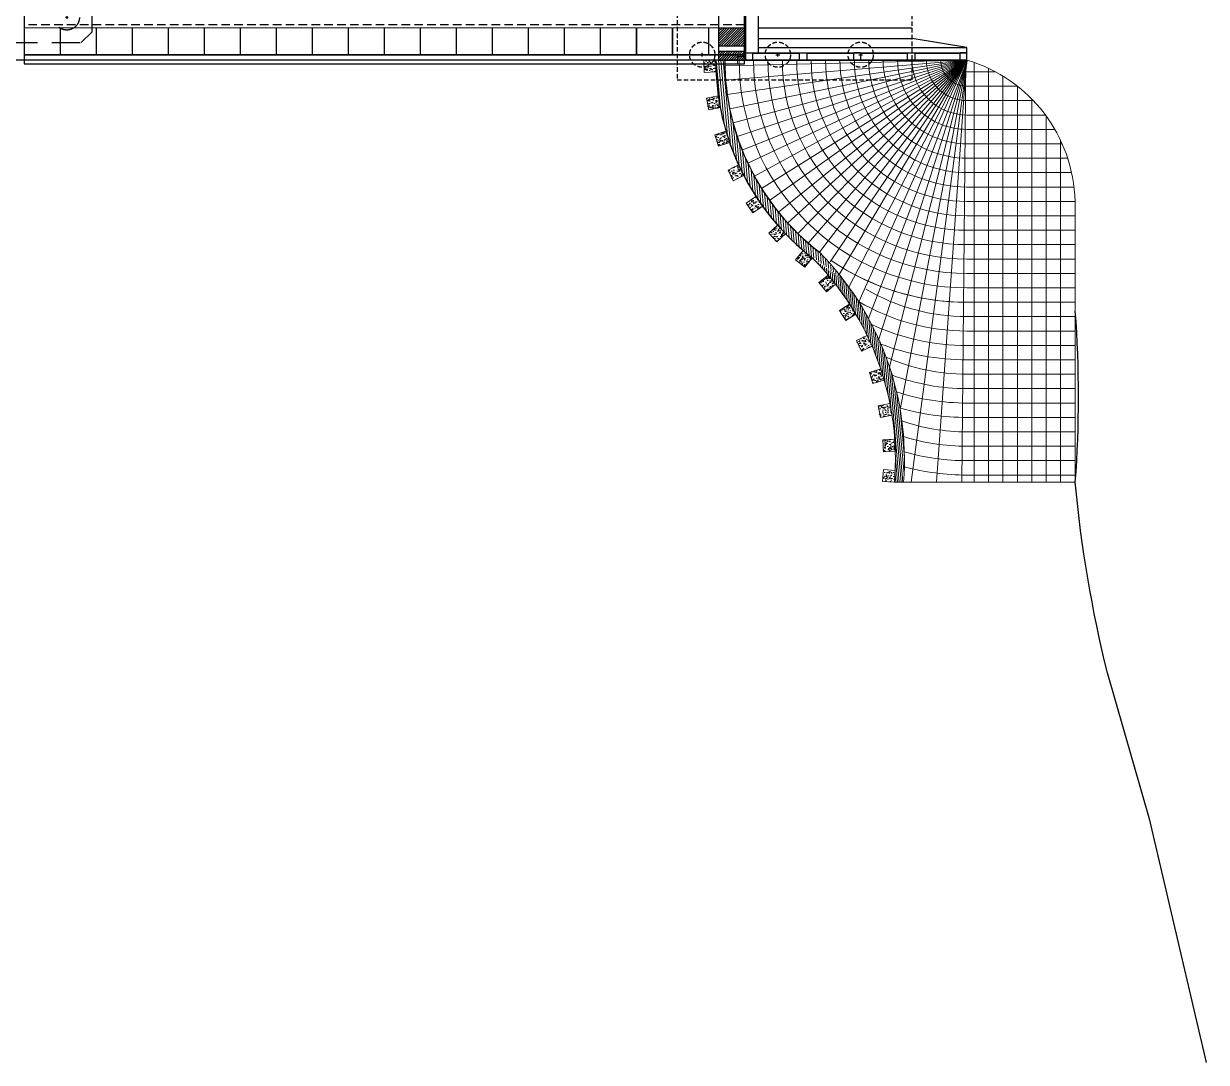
# Model space of a CAD drawing. Header units: millimetres. Extents: x 645430 to 1329725, y -477752 to 44877.
# Drawn here: x 1124346 to 1157183, y -74733 to -45884 of the extents above; entities that cross this region are included whole.
import ezdxf

# ---------------------------------------------------------------- set-up
doc = ezdxf.new("R2010")
doc.units = ezdxf.units.MM
doc.header["$LTSCALE"] = 250
for name, pattern in [('ACAD_ISO03W100', [30, 12, -18]), ('DASHED', [19.049999999999997, 12.7, -6.35]), ('DASHED2', [0.375, 0.25, -0.125]), ('HIDDEN', [9.524999999999999, 6.35, -3.175])]:
    doc.linetypes.add(name, pattern=pattern)
for name, color, linetype in [('Abutment W Line', 200, 'Continuous'), ('Center Line', 34, 'Continuous'), ('Deck Slab', 11, 'Continuous'), ('Extra Line', 145, 'Continuous'), ('Girder Line', 7, 'Continuous'), ('Hatching', 35, 'Continuous'), ('Pile', 11, 'Continuous'), ('Ralling', 6, 'Continuous')]:
    doc.layers.add(name, color=color, linetype=linetype)
for name, color, linetype, lineweight in [('Box', 30, 'Continuous', 13), ('Pucca Road', 1, 'Continuous', 30), ('Railing', 6, 'Continuous', 13), ('RL', 7, 'Continuous', 18), ('Text_Title', 1, 'Continuous', 20)]:
    doc.layers.add(name, color=color, linetype=linetype, lineweight=lineweight)
pattern_1 = [(45, (1166579.839962274, -47947.56987610646), (-33.6757280470169, 33.6757280470169), [])]

# ---------------------------------------------------------------- blocks, each defined once
blk = doc.blocks.new('GJGJH')
at = {"layer": 'Center Line'}
for p, q in [((-4837.500000002328, 2050.000000008265), (-4762.500000002328, 2050.000000008265)), ((-4800.000000002328, 2087.500000008265), (-4800.000000002328, 2012.500000008265)), ((-2437.5, 2050.000000008265), (-2362.5, 2050.000000008265)), ((-2400, 2087.500000008265), (-2400, 2012.500000008265)), ((-37.5, 2050.000000008265), (37.5, 2050.000000008265)), ((0, 2087.500000008265), (0, 2012.500000008265)), ((2362.5, 2050.000000008265), (2437.5, 2050.000000008265)), ((2400, 2087.500000008265), (2400, 2012.500000008265)), ((-3562.5, 850.000000003376), (-3637.5, 850.000000003376)), ((-3600, 887.500000003376), (-3600, 812.500000003376)), ((1237.5, 887.500000003376), (1162.5, 887.500000003376)), ((1200, 925.000000003376), (1200, 850.000000003376)), ((-4800.000000002328, -387.5), (-4800.000000002328, -312.5)), ((-4800.000000005122, -312.5), (-4800.000000005122, -387.5)), ((-2400, -387.5), (-2400, -312.5)), ((0, -387.5), (0, -312.5)), ((2400, -387.5), (2400, -312.5)), ((-4837.500000002328, -350), (-4762.500000002328, -350)), ((-4837.500000005122, -350), (-4762.500000005122, -350)), ((-2437.5, -350), (-2362.5, -350)), ((-37.5, -350), (37.5, -350)), ((2362.5, -350), (2437.5, -350))]:
    blk.add_line(p, q, dxfattribs=at)
at = {"layer": 'Hatching', "linetype": 'HIDDEN', "ltscale": 0.5}
for centre in [(-4800.000000002328, 2050.000000008265), (-2400, 2050.000000008265), (0, 2050.000000008265), (2400, 2050.000000008265), (-4800.000000002328, -350), (-2400, -350), (0, -350), (2400, -350)]:
    blk.add_circle(centre, 350, dxfattribs=at)
at = {"layer": 'Pile', "linetype": 'HIDDEN', "ltscale": 0.5}
for p, q in [((-5500.000000004657, 2450.000000003609), (-5200.000000005122, 2750.000000003609)), ((2800.000000005355, 2750.000000003609), (-5200.000000005122, 2750.000000003609)), ((3100.000000004889, 2450.000000003609), (2800.000000005355, 2750.000000003609)), ((-5500.000000000233, -749.9999999963911), (-5500.000000004657, 2450.000000003609)), ((3100.000000000233, -749.9999999963911), (3100.000000004889, 2450.000000003609)), ((-5199.999999999767, -1049.999999996391), (-5500.000000000233, -749.9999999963911)), ((2799.999999999767, -1049.999999996391), (3100.000000000233, -749.9999999963911)), ((2799.999999999767, -1049.999999996391), (-5199.999999999767, -1049.999999996391))]:
    blk.add_line(p, q, dxfattribs=at)
at = {"layer": 'Pile', "linetype": 'HIDDEN', "ltscale": 7}
for centre in [(-3599.999999999767, 850.000000003376), (1200.000000000233, 887.500000003376)]:
    blk.add_circle(centre, 500, dxfattribs=at)
blk = doc.blocks.new('gfffe')
at = {"true_color": 0xed1f24}
h = blk.add_hatch(dxfattribs=at)
h.set_pattern_fill('AR-CONC', color=240, angle=-3.81666561775622e-14)
h.set_pattern_definition([(49.9999999999999, (5949314.327706725, 76386.57703159499), (182.184668996004, -15.93908553890321), [19.05, -209.55]), (355, (5949314.327706725, 76386.57703159499), (-35.24342142496921, 191.0568452390352), [15.24, -167.64058417]), (100.4514446999999, (5949329.509713725, 76385.24877809499), (146.9412470903534, 175.117751912195), [16.19000879999999, -178.0902445999999]), (46.18419999999996, (5949314.327706725, 76437.37703159498), (271.0790408921299, -42.04232793272732), [28.575, -314.325]), (96.63555760999989, (5949336.917606725, 76433.87353159499), (237.4041340515032, 247.4261245977214), [24.28502314, -267.13560816]), (351.1841511699999, (5949314.327706725, 76437.37703159498), (237.4041340649772, 247.4261245855325), [22.85996707, -251.45973192]), (20.99999999999993, (5949339.727706725, 76424.67703159498), (151.6143912691324, -102.2651981870877), [19.05, -209.55]), (325.9999999999999, (5949339.727706725, 76424.67703159498), (61.80202834764719, 184.1879661223192), [15.24, -167.64]), (71.45144499999995, (5949352.362239325, 76416.15493169498), (213.4164192787162, 81.9227688859051), [16.1900088, -178.0899376]), (37.49999999999998, (5949314.327706725, 76386.57703159499), (3.088603250591873, 84.5550388731531), [0, -165.608, 0, -170.18, 0, -168.275]), (7.499999999999957, (5949314.327706725, 76386.57703159499), (66.81966251030582, 100.1805748181195), [0, -97.02799999999998, 0, -161.798, 0, -64.13499999999999]), (327.5, (5949257.685706725, 76386.57703159499), (135.5905951668714, -5.728743992673534), [0, -63.49999999999999, 0, -198.12, 0, -262.8899999999999]), (317.4999999999999, (5949232.285706725, 76386.57703159499), (148.129181386018, 25.42649103333293), [0, -82.55, 0, -131.572, 0, -186.69])])
h.paths.add_polyline_path([(5963085.189231027, 76843.61030348999), (5962756.360412356, 76832.52273693965), (5962767.447978905, 76503.69391826894), (5963096.276797577, 76514.78148481926)])
at = {"ltscale": 10}
blk.add_lwpolyline([(5962756.360412356, 76832.52273693965), (5963085.189231027, 76843.61030348999), (5963096.276797577, 76514.78148481926), (5962767.447978905, 76503.69391826894)], close=True, dxfattribs=at)
blk = doc.blocks.new('*U369')
at = {"ltscale": 10}
blk.add_line((-4.117846443554886e-13, 6724.953588939915), (0.9146898273124477, 6.220545763420842e-05), dxfattribs=at)
blk = doc.blocks.new('*U370')
at = {"layer": 'RL', "color": 0, "linetype": 'ByBlock', "lineweight": -2, "transparency": 16777216}
for p, rotation in [((42882.84352222556, 412976.4823260635), 217.4949947871964), ((42278.54809658459, 412452.9712593957), 224.3108495991613), ((42572.90896238895, 412723.7152484311), 220.9029221931788), ((42000.80201279961, 412165.2079193782), 227.7187770051437), ((41740.65303628481, 411861.4429824052), 231.1267044111263), ((41499.02125529164, 411542.7507965424), 234.5346318171089), ((41276.76126692773, 411210.2585041681), 237.9425592230915), ((41074.65915463959, 410865.1420555241), 241.3504866290739), ((40893.42970801285, 410508.6220496461), 244.7584140350564), ((40733.7138947226, 410141.9594173791), 248.166341441039), ((40596.07659357545, 409766.4509617502), 251.5742688470214), ((40481.00459666047, 409383.4247714682), 254.9821962530039), ((40388.90488767545, 408994.235523774), 258.3901236589862), ((40320.10320251732, 408600.2596932522), 261.7980510649686), ((40274.84287722778, 408202.8906835514), 265.2059784709512), ((40253.2839873686, 407803.5338992295), 268.6139058769336)]:
    blk.add_blockref('*U369', p, dxfattribs=dict(at, rotation=rotation))

msp = doc.modelspace()

# ---------------------------------------------------------------- hatches: boundary and pattern name
at = {"layer": 'Hatching', "linetype": 'Continuous', "ltscale": 3}
h = msp.add_hatch(dxfattribs=at)
h.set_pattern_fill('ANSI31', color=256, scale=14.99989648090687, style=2)
h.set_pattern_definition(pattern_1)
h.paths.add_polyline_path([(1144386.251496226, -46496.84978619777), (1143636.256672174, -46496.84978619777), (1143636.256672174, -45996.85323683359), (1144386.251496226, -45996.85323683359)])
at = {"layer": 'Hatching', "lineweight": 18, "true_color": 0x58ba48}
h = msp.add_hatch(dxfattribs=at)
h.set_pattern_fill('ANSI31', color=85, scale=19.9998619745425, angle=50)
h.set_pattern_definition([(94.99999999999984, (-4835117.621682748, -116100.0633503832), (-63.25792676559887, -5.534351470143018), [])])
edge = h.paths.add_edge_path()
edge.add_line((1143584.622957975, -47467.28918553703), (1143838.616565711, -47502.8632320351))
edge.add_arc((1150536.209053427, -46896.84702574462), 6724.953588968878, 180.8982420964007, 185.1701974412241, ccw=False)
edge.add_arc((1143648.927552506, -46863.30834459513), 214.3131938481383, 247.46680845520228, 319.5779811116897, ccw=False)
edge.add_line((1143566.798756152, -47061.26037380099), (1143584.622957973, -47467.28918553748))
edge = h.paths.add_edge_path()
edge.add_arc((1143648.927552506, -46863.30834459513), 214.3131938477642, 247.4668084552023, 319.5779811116897)
edge.add_line((1143812.081867576, -47002.27170139365), (1143811.25546446, -46896.84702568853))
edge.add_line((1143811.25546445, -46896.84702568874), (1143561.257189827, -46896.84702568874))
edge.add_line((1143561.25718984, -46896.84702568874), (1143566.79875616, -47061.26037380119))
edge = h.paths.add_edge_path()
edge.add_line((1147070.758719027, -52955.74797925539), (1146428.261540934, -52221.29704501023))
edge.add_line((1146428.261540934, -52221.29704500921), (1146132.848251919, -51979.70197398458))
edge.add_arc((1150536.209053501, -46896.84702563286), 6724.95358905291, 185.1701974420994, 229.0970780826588, ccw=False)
edge.add_line((1143838.616565704, -47502.86323203333), (1143584.622957968, -47467.28918553711))
edge.add_arc((1150582.646991342, -46873.19702928327), 7023.196271047138, 184.8524485547342, 229.1253832210179)
edge.add_line((1145986.625980154, -52183.74094929732), (1147070.758719027, -52955.74797925479))
at = {"layer": 'Hatching', "linetype": 'Continuous', "ltscale": 3}
h = msp.add_hatch(dxfattribs=at)
h.set_pattern_fill('ANSI31', color=256, scale=14.99989648090687, style=2)
h.set_pattern_definition(pattern_1)
h.paths.add_polyline_path([(1144386.251496226, -46896.84702568874), (1143636.256672174, -46896.84702568874), (1143636.256672174, -46646.84875100665), (1144386.251496226, -46646.84875100665)])
at = {"layer": 'Hatching', "lineweight": 18, "true_color": 0x58ba48}
h = msp.add_hatch(dxfattribs=at)
h.set_pattern_fill('ANSI31', color=85, scale=399.9972394908499, angle=50)
h.set_pattern_definition([(95, (-112200863.2137742, -9505191.40043561), (-49.80939115401487, -4.35775706310474), [])])
edge = h.paths.add_edge_path()
edge.add_arc((1150536.209053397, -46896.84702571481), 6974.951863604829, 232.2009694221168, 240.1824691877099)
edge.add_arc((1140610.024555862, -57985.26907443441), 8189.94842294623, -4.457342480483021, 37.95229639661392, ccw=False)
edge.add_line((1148775.202245072, -58621.76610826515), (1148524.27771494, -58621.76610826515))
edge.add_arc((1140610.024555862, -57985.26907445304), 7939.806769696687, 355.4019324498224, 397.7408294190665)
edge.add_line((1146888.724923939, -53125.38705654442), (1146891.612423549, -53125.05661689176))
edge.add_line((1146891.612423554, -53125.05661689118), (1146683.71463656, -52870.05006375244))
edge.add_line((1146683.714636549, -52870.0500637535), (1146681.989167424, -52869.43314121062))
edge.add_arc((1140610.024555892, -57985.26907435246), 7939.806769603044, 40.11527325812077, 44.62125642735329)

# ---------------------------------------------------------------- linework, layer by layer
at = {"ltscale": 5, "elevation": 3468}
msp.add_lwpolyline([(1144361.251668964, -46896.84702848535), (1074301.251668964, -46896.84702848535)], dxfattribs=at)
at = {"ltscale": 10}
for radius, end in [(6974.951863621696, 232.2009694744125), (6724.953588939915, 232.5050052128036)]:
    msp.add_arc((1150536.209053397, -46896.84702568874, 3468), radius, 180, end, dxfattribs=at)
at = {"lineweight": 0}
for radius, start in [(7939.80676969121, 355.4019324001341), (8189.948422950188, 355.5426575323176)]:
    msp.add_arc((1140610.024555862, -57985.26907445304, 3468), radius, start, 44.80797617291599, dxfattribs=at)
at = {"layer": 'Abutment W Line', "ltscale": 5}
for p, q in [((1143636.256672174, -39971.89481700398, 3468), (1143636.256672174, -46896.84702568874, 3468)), ((1144386.251496226, -39971.89481700398, 3468), (1144386.251496226, -46896.84702568874, 3468)), ((1144736.249080777, -39971.89481700398, 3468), (1144736.249080777, -46696.85104913078, 3468)), ((1143636.256672174, -45996.85323683545, 3468), (1144386.251496226, -45996.85323683545, 3468)), ((1144736.249080777, -45996.85323683545, 3468), (1149011.219577834, -45996.85323683545, 3468)), ((1144736.249080777, -46296.85116645321, 3468), (1149011.219577834, -46296.85116645321, 3468)), ((1143636.256672174, -46496.84978619963, 3468), (1144386.251496226, -46496.84978619963, 3468)), ((1144736.249080777, -46546.8494411353, 3468), (1150536.209053397, -46546.8494411353, 3468)), ((1144736.249080777, -46546.8494411353, 3468), (1150536.209053397, -46546.8494411353, 3468)), ((1150536.209053397, -46896.84702568874, 3468), (1150536.209053397, -46546.8494411353, 3468)), ((1150536.209053397, -46896.84702568874, 3468), (1150536.209053397, -46546.8494411353, 3468)), ((1143636.256672174, -46646.84875100851, 3468), (1144386.251496226, -46646.84875100851, 3468)), ((1143636.256672174, -46896.84702568874, 3468), (1144386.251496226, -46896.84702568874, 3468)), ((1143636.256672174, -46896.84702568874, 3468), (1144386.251496226, -46896.84702568874, 3468)), ((1143636.256672174, -46896.84702568874, 3468), (1144386.251496226, -46896.84702568874, 3468))]:
    msp.add_line(p, q, dxfattribs=at)
at = {"layer": 'Abutment W Line', "linetype": 'ACAD_ISO03W100'}
msp.add_line((1143786.25563699, -39971.89481700398, 3468), (1143786.25563699, -46896.84702568874, 3468), dxfattribs=at)
at = {"layer": 'Abutment W Line'}
msp.add_line((1150536.209053397, -46546.8494411353, 3468), (1149011.219577834, -46296.85116645321, 3468), dxfattribs=at)
at = {"layer": 'Box', "linetype": 'Continuous', "lineweight": 20, "ltscale": 5}
for p, q in [((1124398.647683814, -46996.84633556195, 3468), (1125448.640437484, -46996.84633556195, 3468)), ((1125725.880277425, -46996.84633556195, 3468), (1142569.264035836, -46996.84633556195, 3468)), ((1144361.251668751, -46996.84633556195, 3468), (1144361.251668751, -46996.84633556195, 3468))]:
    msp.add_line(p, q, dxfattribs=at)
at = {"layer": 'Box', "linetype": 'Continuous', "lineweight": 20, "ltscale": 5, "elevation": 3468}
for points in [[(1125356.382827446, -46741.84809538722), (1124366.389659703, -46741.84809538722), (1124366.389659703, -46001.85320232809), (1125356.382827446, -46001.85320232809)], [(1126356.375926182, -46741.84809538722), (1125366.382758439, -46741.84809538722), (1125366.382758439, -46001.85320232809), (1126356.375926182, -46001.85320232809)], [(1127356.369024903, -46741.84809538722), (1126366.375857159, -46741.84809538722), (1126366.375857159, -46001.85320232809), (1127356.369024903, -46001.85320232809)], [(1128356.362123623, -46741.84809538722), (1127366.368955895, -46741.84809538722), (1127366.368955895, -46001.85320232809), (1128356.362123623, -46001.85320232809)], [(1129356.355222359, -46741.84809538722), (1128366.362054616, -46741.84809538722), (1128366.362054616, -46001.85320232809), (1129356.355222359, -46001.85320232809)], [(1130356.34832108, -46741.84809538722), (1129366.355153337, -46741.84809538722), (1129366.355153337, -46001.85320232809), (1130356.34832108, -46001.85320232809)], [(1131356.341419816, -46741.84809538722), (1130366.348252073, -46741.84809538722), (1130366.348252073, -46001.85320232809), (1131356.341419816, -46001.85320232809)], [(1132356.334518537, -46741.84809538722), (1131366.341350794, -46741.84809538722), (1131366.341350794, -46001.85320232809), (1132356.334518537, -46001.85320232809)], [(1133356.327617258, -46741.84809538722), (1132366.33444953, -46741.84809538722), (1132366.33444953, -46001.85320232809), (1133356.327617258, -46001.85320232809)], [(1133356.327617258, -46741.84809538722), (1133366.327548251, -46741.84809538722), (1133366.327548251, -46001.85320232809), (1133356.327617258, -46001.85320232809)], [(1134356.320715994, -46741.84809538722), (1133366.327548251, -46741.84809538722), (1133366.327548251, -46001.85320232809), (1134356.320715994, -46001.85320232809)], [(1135356.313814715, -46741.84809538722), (1134366.320646971, -46741.84809538722), (1134366.320646971, -46001.85320232809), (1135356.313814715, -46001.85320232809)], [(1136356.30691345, -46741.84809538722), (1135366.313745707, -46741.84809538722), (1135366.313745707, -46001.85320232809), (1136356.30691345, -46001.85320232809)], [(1137356.300012171, -46741.84809538722), (1136366.306844428, -46741.84809538722), (1136366.306844428, -46001.85320232809), (1137356.300012171, -46001.85320232809)], [(1138356.293110907, -46741.84809538722), (1137366.299943164, -46741.84809538722), (1137366.299943164, -46001.85320232809), (1138356.293110907, -46001.85320232809)], [(1139356.286209628, -46741.84809538722), (1138366.293041885, -46741.84809538722), (1138366.293041885, -46001.85320232809), (1139356.286209628, -46001.85320232809)], [(1140356.279308349, -46741.84809538722), (1139366.286140621, -46741.84809538722), (1139366.286140621, -46001.85320232809), (1140356.279308349, -46001.85320232809)], [(1141356.272407085, -46741.84809538722), (1140366.279239342, -46741.84809538722), (1140366.279239342, -46001.85320232809), (1141356.272407085, -46001.85320232809)], [(1142356.265505806, -46741.84809538722), (1141366.272338063, -46741.84809538722), (1141366.272338063, -46001.85320232809), (1142356.265505806, -46001.85320232809)], [(1143356.258604541, -46741.84809538722), (1142366.265436798, -46741.84809538722), (1142366.265436798, -46001.85320232809), (1143356.258604541, -46001.85320232809)], [(1144356.251703262, -46741.84809538722), (1143366.258535519, -46741.84809538722), (1143366.258535519, -46001.85320232809), (1144356.251703262, -46001.85320232809)]]:
    msp.add_lwpolyline(points, close=True, dxfattribs=at)
at = {"layer": 'Deck Slab'}
msp.add_line((1124361.147942618, -46746.84806087986, 3468), (1144361.251668751, -46746.84806087986, 3468), dxfattribs=at)
at = {"layer": 'Deck Slab', "elevation": 3468}
msp.add_lwpolyline([(1125248.141821191, -46996.84633556195), (1144361.251668751, -46996.84633556195), (1144361.251668751, -37196.91396803595), (1124361.147942618, -37196.91396803595), (1124361.147942618, -46996.84633556195), (1125888.879152521, -46996.84633556195)], dxfattribs=at)
at = {"layer": 'Extra Line'}
for p, q in [((1145233.745647401, -46747.3070292715, 3468), (1145338.744922757, -46747.3070292715, 3468)), ((1145286.245285079, -46799.80666695349, 3468), (1145286.245285079, -46692.14487201162, 3468)), ((1147533.729774475, -46746.84806087986, 3468), (1147638.729049832, -46746.84806087986, 3468)), ((1147586.229412153, -46793.42979628779, 3468), (1147586.229412153, -46694.34842319787, 3468))]:
    msp.add_line(p, q, dxfattribs=at)
at = {"layer": 'Girder Line', "linetype": 'DASHED2', "lineweight": 25, "ltscale": 2}
for p, q in [((1142486.264608636, -39971.89481700398, 3468), (1142486.264608636, -47446.84322999045, 3468)), ((1149011.219577834, -47446.84322999045, 3468), (1149011.219577834, -40846.88877839036, 3468)), ((1142486.264608636, -47446.84322999045, 3468), (1149011.219577834, -47446.84322999045, 3468))]:
    msp.add_line(p, q, dxfattribs=at)
at = {"layer": 'Girder Line', "linetype": 'HIDDEN', "ltscale": 0.15}
msp.add_line((1144361.251668751, -45921.85375443101, 3468), (1124361.147942618, -45921.85375443101, 3468), dxfattribs=at)
at = {"layer": 'Girder Line', "linetype": 'DASHED', "ltscale": 0.15}
for p, q in [((1143133.760140061, -46746.84806087986, 3468), (1143238.759415433, -46746.84806087986, 3468)), ((1143186.259777755, -46799.34769856371, 3468), (1143186.259777755, -46694.34842319787, 3468))]:
    msp.add_line(p, q, dxfattribs=at)
at = {"layer": 'Girder Line', "linetype": 'DASHED2', "lineweight": 25, "ltscale": 2}
for centre in [(1143186.259777755, -46746.84806087986, 3468), (1145286.245285079, -46746.84806087986, 3468), (1147586.229412153, -46746.84806087986, 3468)]:
    msp.add_circle(centre, 349.9975845544938, dxfattribs=at)
at = {"layer": 'Pucca Road', "ltscale": 0.5, "elevation": 10988.94809552671}
msp.add_lwpolyline([(1157182.854150065, -74732.99017691522), (1155612.333361216, -68002.73618874788), (1154436.850302609, -63916.67301584184, -0.03765546183222018), (1153544.65792921, -58621.76611106144, 0.03737814118660376), (1153544.657929224, -53872.98664539159, -0.962589550767778)], format="xyb", dxfattribs=at)
at = {"layer": 'Railing', "linetype": 'Continuous', "lineweight": 20, "ltscale": 5, "elevation": 3468}
for points in [[(1144349.251751572, -46796.84771581739), (1144173.252966195, -46796.84771581739), (1144161.253049016, -46808.84763300233), (1144161.253049016, -46984.84641837701), (1144173.252966195, -46996.84633556195), (1144349.251751572, -46996.84633556195), (1144361.251668751, -46984.84641837701), (1144361.251668751, -46808.84763300233)], [(1144349.251751572, -46996.84633556195), (1144173.252966195, -46996.84633556195), (1144161.253049016, -46984.84641837701), (1144161.253049016, -46808.84763300233), (1144173.252966195, -46796.84771581739), (1144349.251751572, -46796.84771581739), (1144361.251668751, -46808.84763300233), (1144361.251668751, -46984.84641837701)], [(1144349.251751572, -46996.84633556195), (1144173.252966195, -46996.84633556195), (1144161.253049016, -46984.84641837701), (1144161.253049016, -46808.84763300233), (1144173.252966195, -46796.84771581739), (1144349.251751572, -46796.84771581739), (1144361.251668751, -46808.84763300233), (1144361.251668751, -46984.84641837701)], [(1144349.251751572, -46796.84771581739), (1144173.252966195, -46796.84771581739), (1144161.253049016, -46808.84763300233), (1144161.253049016, -46984.84641837701), (1144173.252966195, -46996.84633556195), (1144349.251751572, -46996.84633556195), (1144361.251668751, -46984.84641837701), (1144361.251668751, -46808.84763300233)], [(1144349.251751572, -46996.84633556195), (1144173.252966195, -46996.84633556195), (1144161.253049016, -46984.84641837701), (1144161.253049016, -46808.84763300233), (1144173.252966195, -46796.84771581739), (1144349.251751572, -46796.84771581739), (1144361.251668751, -46808.84763300233), (1144361.251668751, -46984.84641837701)]]:
    msp.add_lwpolyline(points, close=True, dxfattribs=at)
at = {"layer": 'Ralling'}
for p, q in [((1144386.251496226, -46696.85104913078, 3468), (1150536.209053397, -46696.85104913078, 3468)), ((1150536.209053397, -46896.84702568874, 3468), (1144386.251496226, -46896.84702568874, 3468)), ((1144398.251413405, -46896.84702568874, 3468), (1150536.209053397, -46896.84702568874, 3468)), ((1144586.250115976, -46708.84832312912, 3468), (1145886.241144314, -46708.84832312912, 3468)), ((1144586.250115976, -46884.84710850567, 3468), (1145886.241144314, -46884.84710850567, 3468)), ((1146086.239764065, -46708.84832312912, 3468), (1147386.230792403, -46708.85096631572, 3468)), ((1146086.239764065, -46884.84710850567, 3468), (1147386.230792403, -46884.84975169227, 3468)), ((1147586.229412153, -46708.85096631572, 3468), (1148886.220440492, -46708.85096631572, 3468)), ((1147586.229412153, -46884.84975169227, 3468), (1148886.220440492, -46884.84975169227, 3468)), ((1149086.219060242, -46884.85002176836, 3468), (1150336.210433647, -46884.84710850567, 3468)), ((1149086.219330311, -46708.85123638809, 3468), (1150336.210433647, -46708.84832312912, 3468))]:
    msp.add_line(p, q, dxfattribs=at)
at = {"layer": 'Ralling', "elevation": 3468}
for points in [[(1144398.251413405, -46696.84840594418), (1144574.250198781, -46696.84840594418), (1144586.250115976, -46708.84832312912), (1144586.250115976, -46884.84710850567), (1144574.250198781, -46896.84702568874), (1144398.251413405, -46896.84702568874), (1144386.251496226, -46884.84710850567), (1144386.251496226, -46708.84832312912)], [(1145898.241061494, -46696.84840594418), (1146074.23984687, -46696.84840594418), (1146086.239764065, -46708.84832312912), (1146086.239764065, -46884.84710850567), (1146074.23984687, -46896.84702568874), (1145898.241061494, -46896.84702568874), (1145886.241144314, -46884.84710850567), (1145886.241144314, -46708.84832312912)], [(1147574.229494959, -46696.85104913078), (1147398.230709597, -46696.85104913078), (1147386.230792403, -46708.85096631572), (1147386.230792403, -46884.84975169227), (1147398.230709597, -46896.8496688772), (1147574.229494959, -46896.8496688772), (1147586.229412153, -46884.84975169227), (1147586.229412153, -46708.85096631572)], [(1148898.220357686, -46696.85104913078), (1149074.219143063, -46696.85104913078), (1149086.219060242, -46708.85096631572), (1149086.219060242, -46884.84975169227), (1149074.219143063, -46896.8496688772), (1148898.220357686, -46896.8496688772), (1148886.220440492, -46884.84975169227), (1148886.220440492, -46708.85096631572)], [(1150524.209136218, -46696.84840594418), (1150348.210350841, -46696.84840594418), (1150336.210433647, -46708.84832312912), (1150336.210433647, -46884.84710850567), (1150348.210350841, -46896.84702568874), (1150524.209136218, -46896.84702568874), (1150536.209053397, -46884.84710850567), (1150536.209053397, -46708.84832312912)]]:
    msp.add_lwpolyline(points, close=True, dxfattribs=at)
at = {"layer": 'RL', "ltscale": 0.5}
for p, q in [((1148713.530213624, -46896.84702568874, 3468), (1150536.209053591, -46896.84702568874, 3468)), ((1150736.207673147, -46961.53231006861, 3468), (1150736.207673147, -58621.76610826515, 3468)), ((1151136.204912633, -47125.72698060423, 3468), (1151136.204912633, -58621.76610826515, 3468)), ((1151536.202152118, -47341.87287731469, 3468), (1151536.202152118, -58621.76610826515, 3468)), ((1151936.199391618, -47620.17965198308, 3468), (1151936.199391618, -58621.76610826515, 3468)), ((1152336.196631104, -47978.26925998181, 3468), (1152336.196631104, -58621.76610826515, 3468)), ((1152736.193870589, -48450.68475610577, 3468), (1152736.193870589, -58621.76610826515, 3468)), ((1153136.191110089, -49125.82163920254, 3468), (1153136.191110089, -58621.76610826515, 3468)), ((1153536.188349575, -50821.81993819401, 3468), (1153536.188349575, -58621.76610826515, 3468))]:
    msp.add_line(p, q, dxfattribs=at)
at = {"layer": 'RL', "ltscale": 0.5, "elevation": 3468}
for points in [[(1143561.257190391, -46896.7545981016, 0.2317955023325919), (1146261.305106789, -52408.21253227256, 0.2317955023325919)], [(1143811.255465046, -46896.75791092031, 0.232475788812912), (1146428.26154089, -52221.29704497568, 0.232475788812912)], [(1144211.252704501, -46896.76321142539, 0.4142174436126666), (1150536.209053397, -53221.80337513797), (1153543.867341563, -53221.80337513797)], [(1144611.249943957, -46896.76851193234, 0.4142174436100242), (1150536.209053397, -52821.806135647), (1153543.381713614, -52821.806135647)], [(1145011.247183412, -46896.77381243929, 0.414217443611048), (1150536.209053397, -52421.80889615789), (1153542.896085665, -52421.80889615789)], [(1145411.244422868, -46896.77911294624, 0.4142174436112735), (1150536.209053397, -52021.81165666692), (1153542.4104577, -52021.81165666692)], [(1145811.241662323, -46896.78441345133, 0.4142174436116525), (1150536.209053397, -51621.81441717595), (1153541.924829751, -51621.81441717595)], [(1146211.238901779, -46896.78971396014, 0.4142174436129846), (1150536.209053397, -51221.81717768498), (1153541.439201802, -51221.81717768498)], [(1146611.236141235, -46896.79501446523, 0.4142174436113915), (1150536.209053397, -50821.81993819401), (1153536.188349575, -50821.81993819401)], [(1147011.23338069, -46896.80031497404, 0.4142174436117581), (1150536.209053397, -50421.82269870304), (1153508.136361808, -50421.82269870304)], [(1147411.230620146, -46896.80561548099, 0.4142174436108221), (1150536.209053397, -50021.82545921206), (1153440.995694175, -50021.82545921206)], [(1147811.227859601, -46896.81091598608, 0.4142174436114131), (1150536.209053397, -49621.82821972109), (1153332.791385949, -49621.82821972109)], [(1148211.225099057, -46896.81621649489, 0.4142174436119728), (1150536.209053397, -49221.83098023012), (1153180.047228828, -49221.83098023012)], [(1148611.222338513, -46896.82151699997, 0.4142174436107813), (1150536.209053397, -48821.83374073915), (1152977.144991741, -48821.83374073915)], [(1149011.219577968, -46896.82681750692, 0.4142174436114688), (1150536.209053397, -48421.83650124818), (1152715.031176791, -48421.83650124818)], [(1149411.216817439, -46896.83211801387, 0.4142174436053712), (1150536.209053397, -48021.83926175721), (1152378.383960202, -48021.83926175721)], [(1149811.214056879, -46896.83741852082, 0.4142174436098529), (1150536.209053397, -47621.84202226624), (1151938.313323826, -47621.84202226624)], [(1150211.211296335, -46896.84271902591, 0.4142174436136153), (1150536.209053397, -47221.84478277527), (1151327.013595432, -47221.84478277527)], [(1147104.937138632, -52680.56328951009, 0.1346683500821048), (1150536.209053397, -53621.80061462894), (1153544.352969512, -53621.80061462894)], [(1147730.861483559, -53256.58688916638, 0.1339377013331414), (1150536.209053397, -54021.79785411991), (1153543.381713614, -54021.79785411991)], [(1147527.75939706, -53601.18423979171, 0.133937701333207), (1150536.209053397, -54421.79509361088), (1153543.381713614, -54421.79509361088)], [(1147895.608006477, -54244.20920395292, 0.10808811920662), (1150536.209053397, -54821.79233310185), (1153543.867341563, -54821.79233310185)], [(1148148.198258325, -54783.52073923126, 0.09100444097810143), (1150536.209053397, -55221.78957259282), (1153544.352969512, -55221.78957259282)], [(1148291.844257578, -55145.39209808782, 0.1049620496473448), (1150536.209053397, -55621.7868120838), (1153542.896085665, -55621.7868120838)], [(1148458.669774622, -55645.60597891547, 0.08980438189425738), (1150536.209053397, -56021.78405157477), (1153543.381713614, -56021.78405157477)], [(1148583.012436703, -56112.64540094696, 0.07864641027365742), (1150536.209053397, -56421.78129106574), (1153543.867341563, -56421.78129106574)], [(1148674.833197728, -56559.04442855716, 0.07022717481497281), (1150536.209053397, -56821.77853055671), (1153544.352969512, -56821.77853055671)], [(1148730.168058366, -56918.25235985406, 0.08344493840202494), (1150536.209053397, -57221.77577004768), (1153542.896085665, -57221.77577004768)], [(1148775.61978592, -57354.15124907531, 0.07556942654523632), (1150536.209053397, -57621.77300953865), (1153543.381713614, -57621.77300953865)], [(1148797.351096287, -57778.05109503306, 0.06973939550251781), (1150536.209053397, -58021.77024902962), (1153543.867341563, -58021.77024902962)], [(1148797.336361989, -58193.0684001781, 0.06547878652989922), (1150536.209053397, -58421.76748852059), (1153544.352969512, -58421.76748852059)]]:
    msp.add_lwpolyline(points, format="xyb", dxfattribs=at)
for points in [[(1146442.782812983, -52232.4690501336), (1150536.209053606, -46896.8470256906)], [(1146737.106852308, -52503.25307253003), (1150523.112563103, -46897.94359878637)], [(1146991.352395326, -52851.66311218403), (1150523.112563103, -46897.94359878637)], [(1147259.906812638, -53204.64974831231), (1150523.112563103, -46897.94359878637)], [(1147531.958684787, -53607.81740877777), (1150523.112563103, -46897.94359878637)], [(1147805.192478359, -54073.1323516909), (1150544.106930286, -46907.35150421597)], [(1148088.923342973, -54647.40626978874), (1150544.106930286, -46907.35150421597)], [(1148385.5837152, -55413.12309683859), (1150544.106930286, -46907.35150421597)], [(1148681.593774766, -56597.81618695147), (1150544.106930226, -46907.35150420107)], [(1148989.191387296, -58621.76610826515), (1150544.106930226, -46907.35150420107)], [(1149693.361080542, -58621.76610826515), (1150525.869485185, -46904.95959966443)], [(1150391.442529872, -58621.76610826515), (1150507.477062747, -46904.74886051007)], [(1153536.188349575, -58621.76610826515), (1148524.277714938, -58621.76610826515)]]:
    msp.add_lwpolyline(points, dxfattribs=at)
at = {"layer": 'RL', "ltscale": 0.5}
for centre, radius, start, end in [((1149347.208343595, -50914.6127363164, 3468), 4190.0076364901, 1.268988227119363, 73.51462827978607), ((1150536.209053397, -46896.84702568874, 3468), 6724.953588939915, 235.9129329628262, 270)]:
    msp.add_arc(centre, radius, start, end, dxfattribs=at)

# ---------------------------------------------------------------- block references
at = {"layer": 'RL'}
for p, xscale, yscale, zscale, rotation in [((7106288.567730829, 29527.30469030887, 3468), 0.9999930987271249, 0.9999930987271249, 0.9999930987271249, 179.9992407530958), ((7034264.558213949, 879692.3403393757, 3468), 0.9999930987271249, 0.9999930987271249, 0.9999930987271249, 188.2136894288066), ((6841509.16955322, 1710844.19525479, 3468), 0.999993098727125, 0.999993098727125, 0.999993098727125, 196.4281381045174), ((6531977.652999133, 2505928.018538091, 3468), 0.999993098727125, 0.999993098727125, 0.999993098727125, 204.6425867802282), ((6112021.451831222, 3248629.058585625, 3468), 0.9999930987271249, 0.9999930987271249, 0.9999930987271249, 212.8570354559389), ((5590257.872685418, 3923707.434231017, 3468), 0.999993098727125, 0.999993098727125, 0.999993098727125, 221.0714841316498), ((4977393.262415066, 4517310.850044362, 3468), 0.9999930987271249, 0.9999930987271249, 0.9999930987271249, 229.2859328073606), ((5846207.810398221, 3617881.809645843, 3468), 0.999993098727125, 0.999993098727125, 0.999993098727125, 217.2579509457699), ((6270676.257891595, 2997676.646801153, 3468), 0.999993098727125, 0.999993098727125, 0.999993098727125, 210.0417319921818), ((6613876.073391616, 2329064.806061383, 3468), 0.999993098727125, 0.999993098727125, 0.999993098727125, 202.8255130385936), ((6870370.411010206, 1622638.191538487, 3468), 0.9999930987271249, 0.9999930987271249, 0.9999930987271249, 195.6092940850054), ((7036095.981311306, 889587.7551529501, 3468), 0.9999930987271249, 0.9999930987271249, 0.9999930987271249, 188.3930751314173), ((7108427.420455143, 141526.2136685215, 3468), 0.999993098727125, 0.999993098727125, 0.999993098727125, 181.1768561778292), ((7086228.389651597, -609563.5176398326, 3468), 0.9999930987271248, 0.9999930987271248, 0.9999930987271248, 173.960637224241)]:
    msp.add_blockref('gfffe', p, dxfattribs=dict(at, xscale=xscale, yscale=yscale, zscale=zscale, rotation=rotation))
at = {"layer": 'RL', "ltscale": 0.5, "extrusion": (0, 0, -1), "zscale": -0.9999999999999999, "rotation": 180}
msp.add_blockref('*U370', (-1103559.939265028, 360744.0132956747, -3468), dxfattribs=at)
at = {"layer": 'Text_Title', "xscale": 0.9999930987271249, "yscale": 0.9999930987271249, "zscale": 0.9999930987271249, "rotation": 270}
msp.add_blockref('GJGJH', (1123493.973411411, -43311.87561809644, 3468), dxfattribs=at)

doc.saveas('drawing.dxf')
